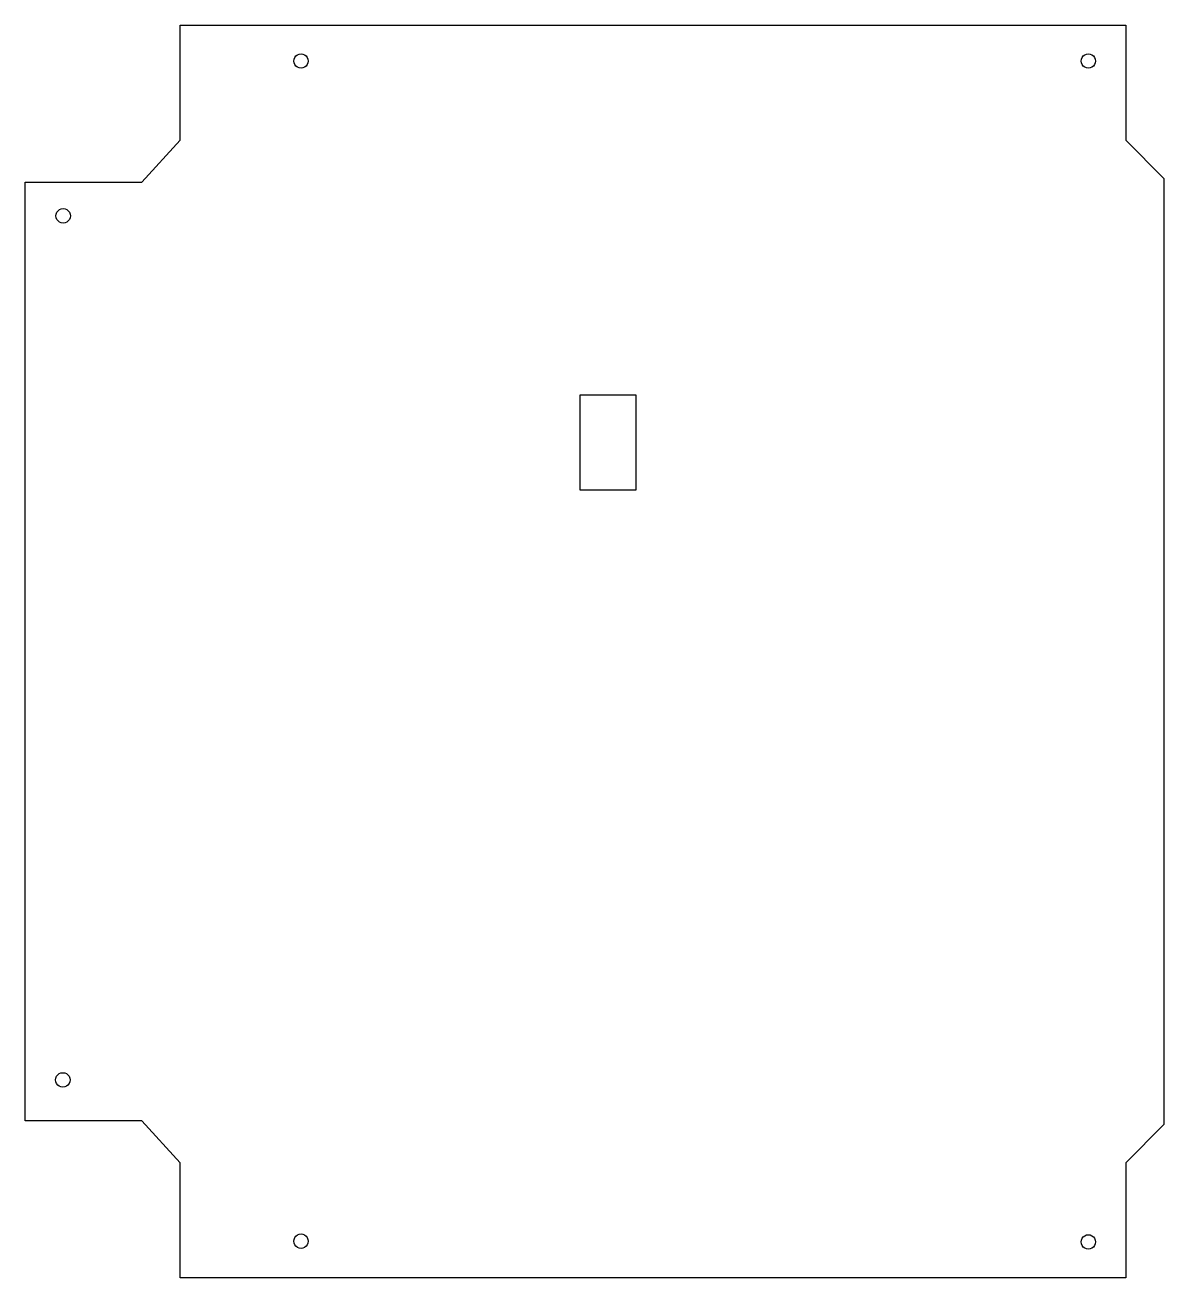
# Model space of a CAD drawing. Extents: x 2107 to 2423, y 937 to 1285.
import ezdxf

# ---------------------------------------------------------------- set-up
doc = ezdxf.new("R2010")
doc.units = 0
doc.header["$MEASUREMENT"] = 0
doc.layers.add('t1', color=5, linetype='Continuous')
doc.layers.add('t2', color=1, linetype='Continuous')

msp = doc.modelspace()

# ---------------------------------------------------------------- linework, layer by layer
at = {"layer": 't1'}
for points in [[(2185.05, 1274.26), (2184.73, 1273.84), (2184.32, 1273.53), (2183.83, 1273.33), (2183.32, 1273.26), (2182.8, 1273.33), (2182.32, 1273.53), (2181.9, 1273.84), (2181.58, 1274.26), (2181.38, 1274.74), (2181.32, 1275.26), (2181.38, 1275.77), (2181.58, 1276.26), (2181.9, 1276.67), (2182.32, 1276.99), (2182.8, 1277.19), (2183.32, 1277.26), (2183.83, 1277.19), (2184.32, 1276.99), (2184.73, 1276.67), (2185.05, 1276.26), (2185.25, 1275.77), (2185.32, 1275.26), (2185.25, 1274.74)], [(2402.63, 1273.33), (2402.12, 1273.26), (2401.6, 1273.33), (2401.12, 1273.53), (2400.7, 1273.84), (2400.38, 1274.26), (2400.18, 1274.74), (2400.12, 1275.26), (2400.18, 1275.77), (2400.38, 1276.26), (2400.7, 1276.67), (2401.12, 1276.99), (2401.6, 1277.19), (2402.12, 1277.26), (2402.63, 1277.19), (2403.12, 1276.99), (2403.53, 1276.67), (2403.85, 1276.26), (2404.05, 1275.77), (2404.12, 1275.26), (2404.05, 1274.74), (2403.85, 1274.26), (2403.53, 1273.84), (2403.12, 1273.53)], [(2115.29, 1232.77), (2115.49, 1233.26), (2115.81, 1233.67), (2116.22, 1233.99), (2116.7, 1234.19), (2117.22, 1234.26), (2117.74, 1234.19), (2118.22, 1233.99), (2118.64, 1233.67), (2118.95, 1233.26), (2119.15, 1232.77), (2119.22, 1232.26), (2119.15, 1231.74), (2118.95, 1231.26), (2118.64, 1230.84), (2118.22, 1230.53), (2117.74, 1230.33), (2117.22, 1230.26), (2116.7, 1230.33), (2116.22, 1230.53), (2115.81, 1230.84), (2115.49, 1231.26), (2115.29, 1231.74), (2115.22, 1232.26)], [(2260.86, 1156.06), (2260.86, 1182.56), (2276.36, 1182.56), (2276.36, 1156.06)], [(2116.6, 994.19), (2117.12, 994.26), (2117.64, 994.19), (2118.12, 993.99), (2118.54, 993.67), (2118.85, 993.26), (2119.05, 992.77), (2119.12, 992.26), (2119.05, 991.74), (2118.85, 991.26), (2118.54, 990.84), (2118.12, 990.53), (2117.64, 990.33), (2117.12, 990.26), (2116.6, 990.33), (2116.12, 990.53), (2115.71, 990.84), (2115.39, 991.26), (2115.19, 991.74), (2115.12, 992.26), (2115.19, 992.77), (2115.39, 993.26), (2115.71, 993.67), (2116.12, 993.99)], [(2184.32, 949.19), (2184.73, 948.87), (2185.05, 948.46), (2185.25, 947.97), (2185.32, 947.46), (2185.25, 946.94), (2185.05, 946.46), (2184.73, 946.04), (2184.32, 945.73), (2183.83, 945.53), (2183.32, 945.46), (2182.8, 945.53), (2182.32, 945.73), (2181.9, 946.04), (2181.58, 946.46), (2181.38, 946.94), (2181.32, 947.46), (2181.38, 947.97), (2181.58, 948.46), (2181.9, 948.87), (2182.32, 949.19), (2182.8, 949.39), (2183.32, 949.46), (2183.83, 949.39)], [(2401.6, 945.33), (2401.12, 945.53), (2400.7, 945.84), (2400.38, 946.26), (2400.18, 946.74), (2400.12, 947.26), (2400.18, 947.77), (2400.38, 948.26), (2400.7, 948.67), (2401.12, 948.99), (2401.6, 949.19), (2402.12, 949.26), (2402.63, 949.19), (2403.12, 948.99), (2403.53, 948.67), (2403.85, 948.26), (2404.05, 947.77), (2404.12, 947.26), (2404.05, 946.74), (2403.85, 946.26), (2403.53, 945.84), (2403.12, 945.53), (2402.63, 945.33), (2402.12, 945.26)]]:
    msp.add_lwpolyline(points, close=True, dxfattribs=at)
at = {"layer": 't2'}
msp.add_lwpolyline([(2412.52, 969.25), (2412.52, 937.25), (2149.72, 937.25), (2149.72, 969.25), (2139.12, 980.85), (2106.62, 980.85), (2106.62, 1241.65), (2139.12, 1241.65), (2149.71, 1253.25), (2149.71, 1275.26), (2149.71, 1285.26), (2412.52, 1285.26), (2412.52, 1253.26), (2423.12, 1242.66), (2423.12, 979.85)], close=True, dxfattribs=at)

doc.saveas('drawing.dxf')
